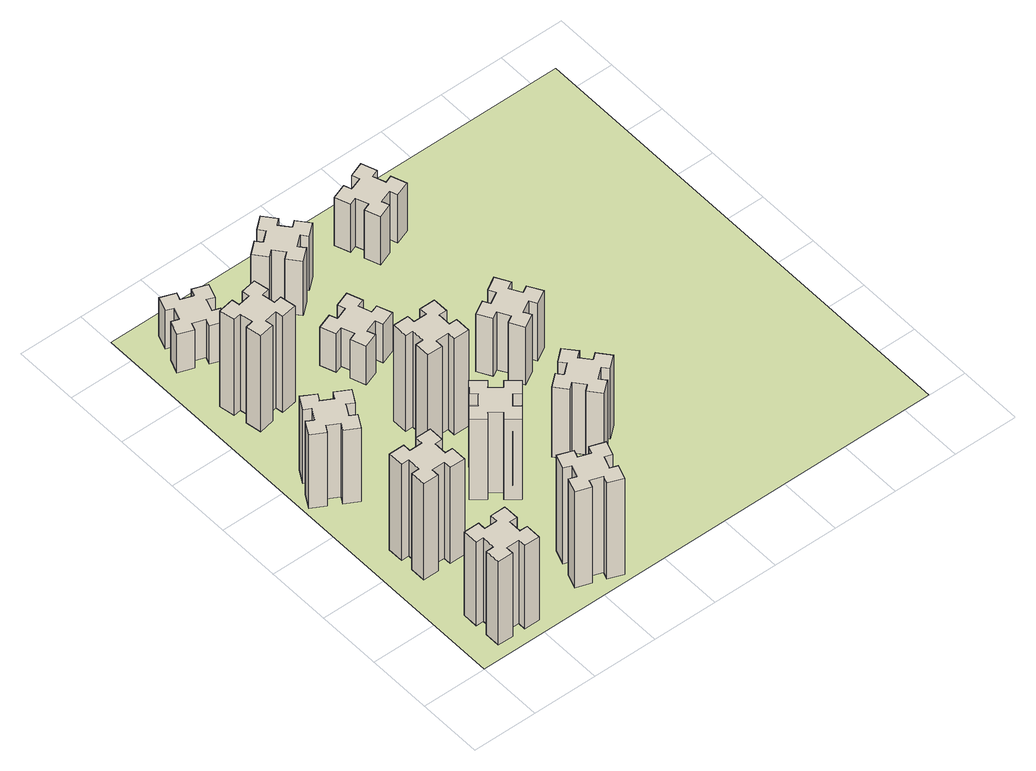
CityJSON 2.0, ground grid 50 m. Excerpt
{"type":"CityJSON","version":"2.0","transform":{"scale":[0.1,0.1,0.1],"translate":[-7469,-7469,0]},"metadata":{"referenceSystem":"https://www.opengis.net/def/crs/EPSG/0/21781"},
"CityObjects":{
"building1":{"type":"Building","attributes":{"class":"1000","function":"1000","usage":"1000","yearOfConstruction":2016,"roofType":"1000","measuredHeight":78,"storeysAboveGround":30,"storeysBelowGround":0},"geometry":[{"type":"Solid","lod":"1","boundaries":[[[[0,1,2,3,4,5,6,7,8,9,10,11,12,13,14,15,16,17,18,19]],[[17,16,20,21]],[[16,15,22,20]],[[15,14,23,22]],[[14,13,24,23]],[[13,12,25,24]],[[12,11,26,25]],[[11,10,27,26]],[[10,9,28,27]],[[9,8,29,28]],[[8,7,30,29]],[[7,6,31,30]],[[6,5,32,31]],[[5,4,33,32]],[[4,3,34,33]],[[3,2,35,34]],[[2,1,36,35]],[[1,0,37,36]],[[0,19,38,37]],[[19,18,39,38]],[[18,17,21,39]],[[24,25,26,27,28,29,30,31,32,33,34,35,36,37,38,39,21,20,22,23]]]]}]},
"building2":{"type":"Building","attributes":{"class":"1000","function":"1000","usage":"1000","yearOfConstruction":2016,"roofType":"1000","measuredHeight":90,"storeysAboveGround":30,"storeysBelowGround":0},"geometry":[{"type":"Solid","lod":"1","boundaries":[[[[40,41,42,43,44,45,46,47,48,49,50,51,52,53,54,55,56,57,58,59]],[[57,56,60,61]],[[56,55,62,60]],[[55,54,63,62]],[[54,53,64,63]],[[53,52,65,64]],[[52,51,66,65]],[[51,50,67,66]],[[50,49,68,67]],[[49,48,69,68]],[[48,47,70,69]],[[47,46,71,70]],[[46,45,72,71]],[[45,44,73,72]],[[44,43,74,73]],[[43,42,75,74]],[[42,41,76,75]],[[41,40,77,76]],[[40,59,78,77]],[[59,58,79,78]],[[58,57,61,79]],[[64,65,66,67,68,69,70,71,72,73,74,75,76,77,78,79,61,60,62,63]]]]}]},
"building3":{"type":"Building","attributes":{"class":"1000","function":"1000","usage":"1000","yearOfConstruction":2016,"roofType":"1000","measuredHeight":69,"storeysAboveGround":30,"storeysBelowGround":0},"geometry":[{"type":"Solid","lod":"1","boundaries":[[[[80,81,82,83,84,85,86,87,88,89,90,91,92,93,94,95,96,97,98,99]],[[97,96,100,101]],[[96,95,102,100]],[[95,94,103,102]],[[94,93,104,103]],[[93,92,105,104]],[[92,91,106,105]],[[91,90,107,106]],[[90,89,108,107]],[[89,88,109,108]],[[88,87,110,109]],[[87,86,111,110]],[[86,85,112,111]],[[85,84,113,112]],[[84,83,114,113]],[[83,82,115,114]],[[82,81,116,115]],[[81,80,117,116]],[[80,99,118,117]],[[99,98,119,118]],[[98,97,101,119]],[[104,105,106,107,108,109,110,111,112,113,114,115,116,117,118,119,101,100,102,103]]]]}]},
"building4":{"type":"Building","attributes":{"class":"1000","function":"1000","usage":"1000","yearOfConstruction":2016,"roofType":"1000","measuredHeight":90,"storeysAboveGround":30,"storeysBelowGround":0},"geometry":[{"type":"Solid","lod":"1","boundaries":[[[[120,121,122,123,124,125,126,127,128,129,130,131,132,133,134,135,136,137,138,139]],[[137,136,140,141]],[[136,135,142,140]],[[135,134,143,142]],[[134,133,144,143]],[[133,132,145,144]],[[132,131,146,145]],[[131,130,147,146]],[[130,129,148,147]],[[129,128,149,148]],[[128,127,150,149]],[[127,126,151,150]],[[126,125,152,151]],[[125,124,153,152]],[[124,123,154,153]],[[123,122,155,154]],[[122,121,156,155]],[[121,120,157,156]],[[120,139,158,157]],[[139,138,159,158]],[[138,137,141,159]],[[144,145,146,147,148,149,150,151,152,153,154,155,156,157,158,159,141,140,142,143]]]]}]},
"building5":{"type":"Building","attributes":{"class":"1000","function":"1000","usage":"1000","yearOfConstruction":2016,"roofType":"1000","measuredHeight":90,"storeysAboveGround":30,"storeysBelowGround":0},"geometry":[{"type":"Solid","lod":"1","boundaries":[[[[160,161,162,163,164,165,166,167,168,169,170,171,172,173,174,175,176,177,178,179]],[[177,176,180,181]],[[176,175,182,180]],[[175,174,183,182]],[[174,173,184,183]],[[173,172,185,184]],[[172,171,186,185]],[[171,170,187,186]],[[170,169,188,187]],[[169,168,189,188]],[[168,167,190,189]],[[167,166,191,190]],[[166,165,192,191]],[[165,164,193,192]],[[164,163,194,193]],[[163,162,195,194]],[[162,161,196,195]],[[161,160,197,196]],[[160,179,198,197]],[[179,178,199,198]],[[178,177,181,199]],[[184,185,186,187,188,189,190,191,192,193,194,195,196,197,198,199,181,180,182,183]]]]}]},
"building6":{"type":"Building","attributes":{"class":"1000","function":"1000","usage":"1000","yearOfConstruction":2016,"roofType":"1000","measuredHeight":36,"storeysAboveGround":30,"storeysBelowGround":0},"geometry":[{"type":"Solid","lod":"1","boundaries":[[[[200,201,202,203,204,205,206,207,208,209,210,211,212,213,214,215,216,217,218,219]],[[217,216,220,221]],[[216,215,222,220]],[[215,214,223,222]],[[214,213,224,223]],[[213,212,225,224]],[[212,211,226,225]],[[211,210,227,226]],[[210,209,228,227]],[[209,208,229,228]],[[208,207,230,229]],[[207,206,231,230]],[[206,205,232,231]],[[205,204,233,232]],[[204,203,234,233]],[[203,202,235,234]],[[202,201,236,235]],[[201,200,237,236]],[[200,219,238,237]],[[219,218,239,238]],[[218,217,221,239]],[[224,225,226,227,228,229,230,231,232,233,234,235,236,237,238,239,221,220,222,223]]]]}]},
"building7":{"type":"Building","attributes":{"class":"1000","function":"1000","usage":"1000","yearOfConstruction":2016,"roofType":"1000","measuredHeight":75,"storeysAboveGround":30,"storeysBelowGround":0},"geometry":[{"type":"Solid","lod":"1","boundaries":[[[[240,241,242,243,244,245,246,247,248,249,250,251,252,253,254,255,256,257,258,259]],[[257,256,260,261]],[[256,255,262,260]],[[255,254,263,262]],[[254,253,264,263]],[[253,252,265,264]],[[252,251,266,265]],[[251,250,267,266]],[[250,249,268,267]],[[249,248,269,268]],[[248,247,270,269]],[[247,246,271,270]],[[246,245,272,271]],[[245,244,273,272]],[[244,243,274,273]],[[243,242,275,274]],[[242,241,276,275]],[[241,240,277,276]],[[240,259,278,277]],[[259,258,279,278]],[[258,257,261,279]],[[264,265,266,267,268,269,270,271,272,273,274,275,276,277,278,279,261,260,262,263]]]]}]},
"building8":{"type":"Building","attributes":{"class":"1000","function":"1000","usage":"1000","yearOfConstruction":2016,"roofType":"1000","measuredHeight":90,"storeysAboveGround":30,"storeysBelowGround":0},"geometry":[{"type":"Solid","lod":"1","boundaries":[[[[280,281,282,283,284,285,286,287,288,289,290,291,292,293,294,295,296,297,298,299]],[[297,296,300,301]],[[296,295,302,300]],[[295,294,303,302]],[[294,293,304,303]],[[293,292,305,304]],[[292,291,306,305]],[[291,290,307,306]],[[290,289,308,307]],[[289,288,309,308]],[[288,287,310,309]],[[287,286,311,310]],[[286,285,312,311]],[[285,284,313,312]],[[284,283,314,313]],[[283,282,315,314]],[[282,281,316,315]],[[281,280,317,316]],[[280,299,318,317]],[[299,298,319,318]],[[298,297,301,319]],[[304,305,306,307,308,309,310,311,312,313,314,315,316,317,318,319,301,300,302,303]]]]}]},
"building9":{"type":"Building","attributes":{"class":"1000","function":"1000","usage":"1000","yearOfConstruction":2016,"roofType":"1000","measuredHeight":36,"storeysAboveGround":30,"storeysBelowGround":0},"geometry":[{"type":"Solid","lod":"1","boundaries":[[[[320,321,322,323,324,325,326,327,328,329,330,331,332,333,334,335,336,337,338,339]],[[337,336,340,341]],[[336,335,342,340]],[[335,334,343,342]],[[334,333,344,343]],[[333,332,345,344]],[[332,331,346,345]],[[331,330,347,346]],[[330,329,348,347]],[[329,328,349,348]],[[328,327,350,349]],[[327,326,351,350]],[[326,325,352,351]],[[325,324,353,352]],[[324,323,354,353]],[[323,322,355,354]],[[322,321,356,355]],[[321,320,357,356]],[[320,339,358,357]],[[339,338,359,358]],[[338,337,341,359]],[[344,345,346,347,348,349,350,351,352,353,354,355,356,357,358,359,341,340,342,343]]]]}]},
"building10":{"type":"Building","attributes":{"class":"1000","function":"1000","usage":"1000","yearOfConstruction":2016,"roofType":"1000","measuredHeight":66,"storeysAboveGround":30,"storeysBelowGround":0},"geometry":[{"type":"Solid","lod":"1","boundaries":[[[[360,361,362,363,364,365,366,367,368,369,370,371,372,373,374,375,376,377,378,379]],[[377,376,380,381]],[[376,375,382,380]],[[375,374,383,382]],[[374,373,384,383]],[[373,372,385,384]],[[372,371,386,385]],[[371,370,387,386]],[[370,369,388,387]],[[369,368,389,388]],[[368,367,390,389]],[[367,366,391,390]],[[366,365,392,391]],[[365,364,393,392]],[[364,363,394,393]],[[363,362,395,394]],[[362,361,396,395]],[[361,360,397,396]],[[360,379,398,397]],[[379,378,399,398]],[[378,377,381,399]],[[384,385,386,387,388,389,390,391,392,393,394,395,396,397,398,399,381,380,382,383]]]]}]},
"building11":{"type":"Building","attributes":{"class":"1000","function":"1000","usage":"1000","yearOfConstruction":2016,"roofType":"1000","measuredHeight":51,"storeysAboveGround":30,"storeysBelowGround":0},"geometry":[{"type":"Solid","lod":"1","boundaries":[[[[400,401,402,403,404,405,406,407,408,409,410,411,412,413,414,415,416,417,418,419]],[[417,416,420,421]],[[416,415,422,420]],[[415,414,423,422]],[[414,413,424,423]],[[413,412,425,424]],[[412,411,426,425]],[[411,410,427,426]],[[410,409,428,427]],[[409,408,429,428]],[[408,407,430,429]],[[407,406,431,430]],[[406,405,432,431]],[[405,404,433,432]],[[404,403,434,433]],[[403,402,435,434]],[[402,401,436,435]],[[401,400,437,436]],[[400,419,438,437]],[[419,418,439,438]],[[418,417,421,439]],[[424,425,426,427,428,429,430,431,432,433,434,435,436,437,438,439,421,420,422,423]]]]}]},
"building12":{"type":"Building","attributes":{"class":"1000","function":"1000","usage":"1000","yearOfConstruction":2016,"roofType":"1000","measuredHeight":54,"storeysAboveGround":30,"storeysBelowGround":0},"geometry":[{"type":"Solid","lod":"1","boundaries":[[[[440,441,442,443,444,445,446,447,448,449,450,451,452,453,454,455,456,457,458,459]],[[457,456,460,461]],[[456,455,462,460]],[[455,454,463,462]],[[454,453,464,463]],[[453,452,465,464]],[[452,451,466,465]],[[451,450,467,466]],[[450,449,468,467]],[[449,448,469,468]],[[448,447,470,469]],[[447,446,471,470]],[[446,445,472,471]],[[445,444,473,472]],[[444,443,474,473]],[[443,442,475,474]],[[442,441,476,475]],[[441,440,477,476]],[[440,459,478,477]],[[459,458,479,478]],[[458,457,461,479]],[[464,465,466,467,468,469,470,471,472,473,474,475,476,477,478,479,461,460,462,463]]]]}]},
"building13":{"type":"Building","attributes":{"class":"1000","function":"1000","usage":"1000","yearOfConstruction":2016,"roofType":"1000","measuredHeight":45,"storeysAboveGround":30,"storeysBelowGround":0},"geometry":[{"type":"Solid","lod":"1","boundaries":[[[[480,481,482,483,484,485,486,487,488,489,490,491,492,493,494,495,496,497,498,499]],[[497,496,500,501]],[[496,495,502,500]],[[495,494,503,502]],[[494,493,504,503]],[[493,492,505,504]],[[492,491,506,505]],[[491,490,507,506]],[[490,489,508,507]],[[489,488,509,508]],[[488,487,510,509]],[[487,486,511,510]],[[486,485,512,511]],[[485,484,513,512]],[[484,483,514,513]],[[483,482,515,514]],[[482,481,516,515]],[[481,480,517,516]],[[480,499,518,517]],[[499,498,519,518]],[[498,497,501,519]],[[504,505,506,507,508,509,510,511,512,513,514,515,516,517,518,519,501,500,502,503]]]]}]},
"landuse1":{"type":"LandUse","attributes":{"name":"plot1","function":"1010"},"geometry":[{"type":"MultiSurface","lod":"1","boundaries":[[[520,521,522,523]]]}]}
},
"vertices":[
[265,325,0],[265,225,0],[205,225,0],[205,105,0],[325,105,0],[325,165,0],[425,165,0],[425,105,0],[545,105,0],[545,225,0],[485,225,0],[485,325,0],[545,325,0],[545,445,0],[425,445,0],[425,385,0],[325,385,0],[325,445,0],[205,445,0],[205,325,0],[325,385,780],[325,445,780],[425,385,780],[425,445,780],[545,445,780],[545,325,780],[485,325,780],[485,225,780],[545,225,780],[545,105,780],[425,105,780],[425,165,780],[325,165,780],[325,105,780],[205,105,780],[205,225,780],[265,225,780],[265,325,780],[205,325,780],[205,445,780],
[265,1065,0],[265,965,0],[205,965,0],[205,845,0],[325,845,0],[325,905,0],[425,905,0],[425,845,0],[545,845,0],[545,965,0],[485,965,0],[485,1065,0],[545,1065,0],[545,1185,0],[425,1185,0],[425,1125,0],[325,1125,0],[325,1185,0],[205,1185,0],[205,1065,0],[325,1125,900],[325,1185,900],[425,1125,900],[425,1185,900],[545,1185,900],[545,1065,900],[485,1065,900],[485,965,900],[545,965,900],[545,845,900],[425,845,900],[425,905,900],[325,905,900],[325,845,900],[205,845,900],[205,965,900],[265,965,900],[265,1065,900],[205,1065,900],[205,1185,900],
[374,1926,0],[287,1976,0],[317,2028,0],[213,2088,0],[153,1984,0],[205,1954,0],[155,1867,0],[103,1897,0],[43,1793,0],[147,1733,0],[177,1785,0],[264,1735,0],[234,1683,0],[338,1623,0],[398,1727,0],[346,1757,0],[396,1844,0],[448,1814,0],[508,1918,0],[404,1978,0],[396,1844,690],[448,1814,690],[346,1757,690],[398,1727,690],[338,1623,690],[234,1683,690],[264,1735,690],[177,1785,690],[147,1733,690],[43,1793,690],[103,1897,690],[155,1867,690],[205,1954,690],[153,1984,690],[213,2088,690],[317,2028,690],[287,1976,690],[374,1926,690],[404,1978,690],[508,1918,690],
[405,2812,0],[307,2795,0],[297,2854,0],[178,2833,0],[199,2715,0],[258,2725,0],[276,2627,0],[217,2617,0],[237,2498,0],[356,2519,0],[345,2578,0],[444,2596,0],[454,2537,0],[572,2557,0],[551,2676,0],[492,2665,0],[475,2764,0],[534,2774,0],[513,2892,0],[395,2871,0],[475,2764,900],[534,2774,900],[492,2665,900],[551,2676,900],[572,2557,900],[454,2537,900],[444,2596,900],[345,2578,900],[356,2519,900],[237,2498,900],[217,2617,900],[276,2627,900],[258,2725,900],[199,2715,900],[178,2833,900],[297,2854,900],[307,2795,900],[405,2812,900],[395,2871,900],[513,2892,900],
[1029,360,0],[995,266,0],[939,287,0],[897,174,0],[1010,133,0],[1031,189,0],[1125,155,0],[1104,99,0],[1217,57,0],[1258,170,0],[1202,191,0],[1236,285,0],[1292,264,0],[1333,377,0],[1220,418,0],[1200,362,0],[1106,396,0],[1127,452,0],[1014,493,0],[973,380,0],[1106,396,900],[1127,452,900],[1200,362,900],[1220,418,900],[1333,377,900],[1292,264,900],[1236,285,900],[1202,191,900],[1258,170,900],[1217,57,900],[1104,99,900],[1125,155,900],[1031,189,900],[1010,133,900],[897,174,900],[939,287,900],[995,266,900],[1029,360,900],[973,380,900],[1014,493,900],
[462,3251,0],[496,3345,0],[552,3324,0],[593,3437,0],[480,3478,0],[460,3422,0],[366,3456,0],[387,3512,0],[274,3553,0],[233,3440,0],[289,3420,0],[255,3326,0],[199,3347,0],[157,3234,0],[270,3193,0],[291,3249,0],[385,3215,0],[364,3159,0],[477,3117,0],[518,3230,0],[385,3215,360],[364,3159,360],[291,3249,360],[270,3193,360],[157,3234,360],[199,3347,360],[255,3326,360],[289,3420,360],[233,3440,360],[274,3553,360],[387,3512,360],[366,3456,360],[460,3422,360],[480,3478,360],[593,3437,360],[552,3324,360],[496,3345,360],[462,3251,360],[518,3230,360],[477,3117,360],
[1224,1267,0],[1148,1332,0],[1186,1378,0],[1094,1455,0],[1017,1363,0],[1063,1324,0],[999,1248,0],[953,1286,0],[876,1194,0],[968,1117,0],[1006,1163,0],[1083,1099,0],[1044,1053,0],[1136,976,0],[1213,1068,0],[1167,1106,0],[1232,1183,0],[1278,1144,0],[1355,1236,0],[1263,1313,0],[1232,1183,750],[1278,1144,750],[1167,1106,750],[1213,1068,750],[1136,976,750],[1044,1053,750],[1083,1099,750],[1006,1163,750],[968,1117,750],[876,1194,750],[953,1286,750],[999,1248,750],[1063,1324,750],[1017,1363,750],[1094,1455,750],[1186,1378,750],[1148,1332,750],[1224,1267,750],[1263,1313,750],[1355,1236,750],
[1165,1965,0],[1065,1965,0],[1065,2025,0],[945,2025,0],[945,1905,0],[1005,1905,0],[1005,1805,0],[945,1805,0],[945,1685,0],[1065,1685,0],[1065,1745,0],[1165,1745,0],[1165,1685,0],[1285,1685,0],[1285,1805,0],[1225,1805,0],[1225,1905,0],[1285,1905,0],[1285,2025,0],[1165,2025,0],[1225,1905,900],[1285,1905,900],[1225,1805,900],[1285,1805,900],[1285,1685,900],[1165,1685,900],[1165,1745,900],[1065,1745,900],[1065,1685,900],[945,1685,900],[945,1805,900],[1005,1805,900],[1005,1905,900],[945,1905,900],[945,2025,900],[1065,2025,900],[1065,1965,900],[1165,1965,900],[1165,2025,900],[1285,2025,900],
[1125,2716,0],[1031,2682,0],[1010,2738,0],[897,2697,0],[939,2584,0],[995,2605,0],[1029,2511,0],[973,2490,0],[1014,2377,0],[1127,2419,0],[1106,2475,0],[1200,2509,0],[1220,2453,0],[1333,2494,0],[1292,2607,0],[1236,2586,0],[1202,2680,0],[1258,2700,0],[1217,2813,0],[1104,2772,0],[1202,2680,360],[1258,2700,360],[1236,2586,360],[1292,2607,360],[1333,2494,360],[1220,2453,360],[1200,2509,360],[1106,2475,360],[1127,2419,360],[1014,2377,360],[973,2490,360],[1029,2511,360],[995,2605,360],[939,2584,360],[897,2697,360],[1010,2738,360],[1031,2682,360],[1125,2716,360],[1104,2772,360],[1217,2813,360],
[1788,999,0],[1864,1063,0],[1903,1017,0],[1995,1094,0],[1918,1186,0],[1872,1148,0],[1807,1224,0],[1853,1263,0],[1776,1355,0],[1684,1278,0],[1723,1232,0],[1646,1167,0],[1608,1213,0],[1516,1136,0],[1593,1044,0],[1639,1083,0],[1703,1006,0],[1657,968,0],[1734,876,0],[1826,953,0],[1703,1006,660],[1657,968,660],[1639,1083,660],[1593,1044,660],[1516,1136,660],[1608,1213,660],[1646,1167,660],[1723,1232,660],[1684,1278,660],[1776,1355,660],[1853,1263,660],[1807,1224,660],[1872,1148,660],[1918,1186,660],[1995,1094,660],[1903,1017,660],[1864,1063,660],[1788,999,660],[1826,953,660],[1734,876,660],
[999,3303,0],[1063,3226,0],[1017,3188,0],[1094,3096,0],[1186,3173,0],[1148,3219,0],[1224,3283,0],[1263,3237,0],[1355,3314,0],[1278,3406,0],[1232,3368,0],[1167,3444,0],[1213,3483,0],[1136,3575,0],[1044,3498,0],[1083,3452,0],[1006,3387,0],[968,3433,0],[876,3356,0],[953,3264,0],[1006,3387,510],[968,3433,510],[1083,3452,510],[1044,3498,510],[1136,3575,510],[1213,3483,510],[1167,3444,510],[1232,3368,510],[1278,3406,510],[1355,3314,510],[1263,3237,510],[1224,3283,510],[1148,3219,510],[1186,3173,510],[1094,3096,510],[1017,3188,510],[1063,3226,510],[999,3303,510],[953,3264,510],[876,3356,510],
[1844,2076,0],[1757,2026,0],[1727,2078,0],[1623,2018,0],[1683,1914,0],[1735,1944,0],[1785,1857,0],[1733,1827,0],[1793,1723,0],[1897,1783,0],[1867,1835,0],[1954,1885,0],[1984,1833,0],[2088,1893,0],[2028,1997,0],[1976,1967,0],[1926,2054,0],[1978,2084,0],[1918,2188,0],[1814,2128,0],[1926,2054,540],[1978,2084,540],[1976,1967,540],[2028,1997,540],[2088,1893,540],[1984,1833,540],[1954,1885,540],[1867,1835,540],[1897,1783,540],[1793,1723,540],[1733,1827,540],[1785,1857,540],[1735,1944,540],[1683,1914,540],[1623,2018,540],[1727,2078,540],[1757,2026,540],[1844,2076,540],[1814,2128,540],[1918,2188,540],
[1865,3456,0],[1771,3422,0],[1750,3478,0],[1637,3437,0],[1679,3324,0],[1735,3345,0],[1769,3251,0],[1713,3230,0],[1754,3117,0],[1867,3159,0],[1846,3215,0],[1940,3249,0],[1960,3193,0],[2073,3234,0],[2032,3347,0],[1976,3326,0],[1942,3420,0],[1998,3440,0],[1957,3553,0],[1844,3512,0],[1942,3420,450],[1998,3440,450],[1976,3326,450],[2032,3347,450],[2073,3234,450],[1960,3193,450],[1940,3249,450],[1846,3215,450],[1867,3159,450],[1754,3117,450],[1713,3230,450],[1769,3251,450],[1735,3345,450],[1679,3324,450],[1637,3437,450],[1750,3478,450],[1771,3422,450],[1865,3456,450],[1844,3512,450],[1957,3553,450],
[5,3705,0],[3705,3705,0],[3705,5,0],[5,5,0]
]}
